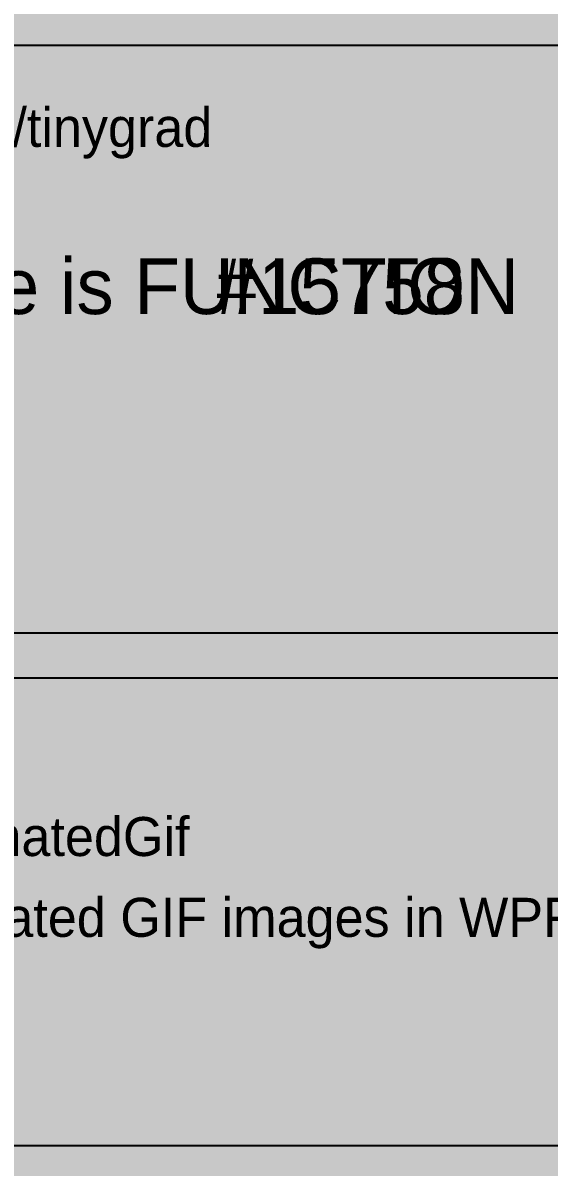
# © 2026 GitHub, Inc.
# Model space of a CAD drawing. Extents: x 0 to 2255, y 1 to 8699.
# Drawn here: x 625.7 to 814.7, y 3711.9 to 4122.6 of the extents above; entities that cross this region are included whole.
import ezdxf

# ---------------------------------------------------------------- set-up
doc = ezdxf.new("R2010")
doc.units = 0

msp = doc.modelspace()

# ---------------------------------------------------------------- hatches: boundary and pattern name
for color, points in [(158, [(0, 8699), (1280, 8699), (1280, 0.77), (0, 0.77)]), (158, [(0, 8635), (1280, 8635), (1280, 0.77), (0, 0.77)]), (7, [(0, 8635), (1280, 8635), (1280, 0.77), (0, 0.77)]), (158, [(350, 4114.58), (998.03, 4114.58), (998.03, 4114.58), (999.2, 4114.47), (1000.33, 4114.13), (1001.37, 4113.57), (1002.28, 4112.83), (1003.02, 4111.92), (1003.58, 4110.88), (1003.92, 4109.75), (1004.03, 4108.58), (1004.03, 3909.58), (1004.03, 3909.58), (1003.92, 3908.41), (1003.58, 3907.29), (1003.02, 3906.25), (1002.28, 3905.34), (1001.37, 3904.59), (1000.33, 3904.04), (999.2, 3903.7), (998.03, 3903.58), (350, 3903.58), (350, 3903.58), (348.83, 3903.7), (347.7, 3904.04), (346.67, 3904.59), (345.76, 3905.34), (345.01, 3906.25), (344.46, 3907.29), (344.12, 3908.41), (344, 3909.58), (344, 4108.58), (344, 4108.58), (344.12, 4109.75), (344.46, 4110.88), (345.01, 4111.92), (345.76, 4112.83), (346.67, 4113.57), (347.7, 4114.13), (348.83, 4114.47), (350, 4114.58)]), (158, [(350, 3887.58), (998.03, 3887.58), (998.03, 3887.58), (999.2, 3887.47), (1000.33, 3887.13), (1001.37, 3886.57), (1002.28, 3885.83), (1003.02, 3884.92), (1003.58, 3883.88), (1003.92, 3882.75), (1004.03, 3881.58), (1004.03, 3725.58), (1004.03, 3725.58), (1003.92, 3724.41), (1003.58, 3723.29), (1003.02, 3722.25), (1002.28, 3721.34), (1001.37, 3720.59), (1000.33, 3720.04), (999.2, 3719.7), (998.03, 3719.58), (350, 3719.58), (350, 3719.58), (348.83, 3719.7), (347.7, 3720.04), (346.67, 3720.59), (345.76, 3721.34), (345.01, 3722.25), (344.46, 3723.29), (344.12, 3724.41), (344, 3725.58), (344, 3881.58), (344, 3881.58), (344.12, 3882.75), (344.46, 3883.88), (345.01, 3884.92), (345.76, 3885.83), (346.67, 3886.57), (347.7, 3887.13), (348.83, 3887.47), (350, 3887.58)])]:
    msp.add_hatch(color=color).paths.add_polyline_path(points, flags=0)

# ---------------------------------------------------------------- linework, layer by layer
at = {"color": 0, "true_color": 0x4d443d}
for points in [[(998.03, 3903.58), (350, 3903.58), (350, 3903.58), (348.83, 3903.7), (347.7, 3904.04), (346.67, 3904.59), (345.76, 3905.34), (345.01, 3906.25), (344.46, 3907.29), (344.12, 3908.41), (344, 3909.58), (344, 4108.58), (344, 4108.58), (344.12, 4109.75), (344.46, 4110.88), (345.01, 4111.92), (345.76, 4112.83), (346.67, 4113.57), (347.7, 4114.13), (348.83, 4114.47), (350, 4114.58), (350, 4114.58), (998.03, 4114.58)], [(998.03, 3719.58), (350, 3719.58), (350, 3719.58), (348.83, 3719.7), (347.7, 3720.04), (346.67, 3720.59), (345.76, 3721.34), (345.01, 3722.25), (344.46, 3723.29), (344.12, 3724.41), (344, 3725.58), (344, 3881.58), (344, 3881.58), (344.12, 3882.75), (344.46, 3883.88), (345.01, 3884.92), (345.76, 3885.83), (346.67, 3886.57), (347.7, 3887.13), (348.83, 3887.47), (350, 3887.58), (350, 3887.58), (998.03, 3887.58)]]:
    msp.add_lwpolyline(points, dxfattribs=at)

# ---------------------------------------------------------------- texts
at = {"color": 0, "true_color": 0xfcf6f0}
for s, height, p in [('tinygrad/tinygrad', 14, (555.32, 4078.08)), ('CALL with return value is FUNCTION ', 20, (361, 4018.08)), ('XamlAnimatedGif/XamlAnimatedGif', 14, (389, 3823.58)), ('A simple library to display animated GIF images in WPF apps (.NET Framework 4.5,', 14, (361, 3794.58))]:
    msp.add_text(s, height=height, dxfattribs=at).set_placement(p)
at = {"color": 0, "true_color": 0xa19891}
msp.add_text('#15758', height=20, dxfattribs=at).set_placement((695.28, 4018.08))

doc.saveas('drawing.dxf')
